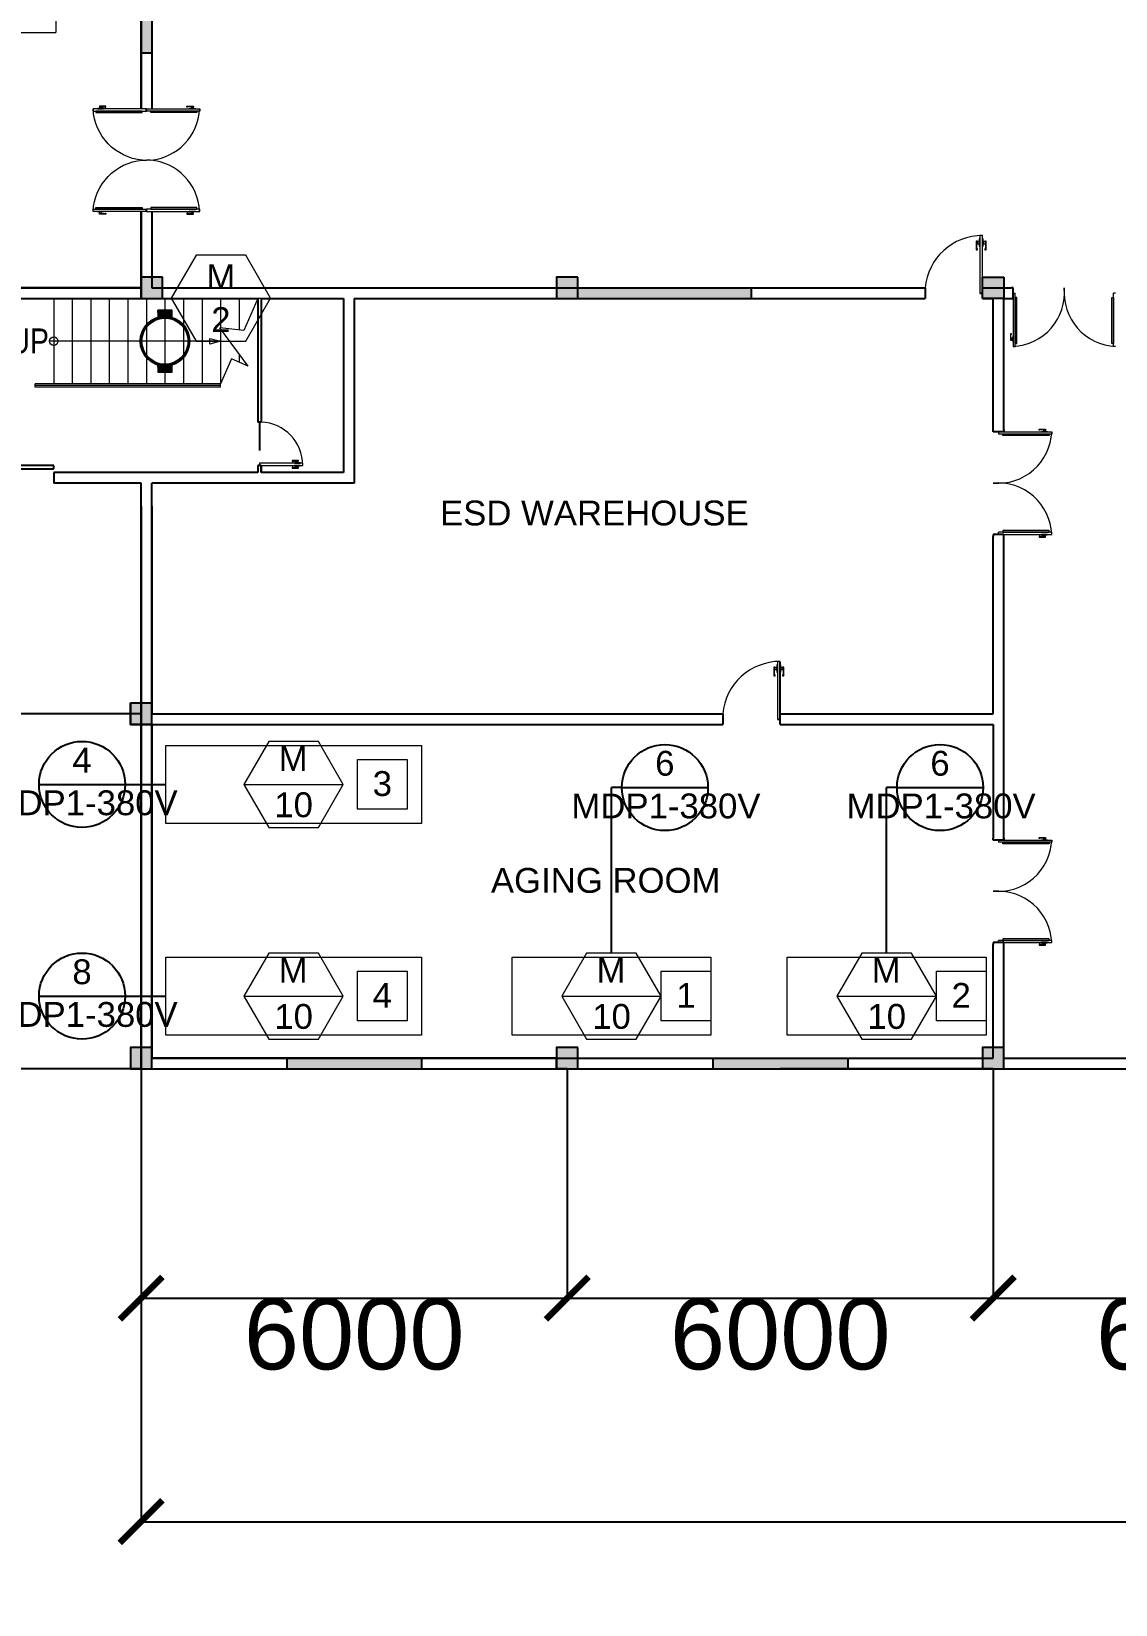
# Model space of a CAD drawing. Header units: millimetres. Extents: x 3339 to 2017737, y 4955 to 2748989.
# Drawn here: x 1575712 to 1590977, y 1231163 to 1253322 of the extents above; entities that cross this region are included whole.
import ezdxf

# ---------------------------------------------------------------- set-up
doc = ezdxf.new("R2010")
doc.units = ezdxf.units.MM
doc.header["$LTSCALE"] = 30
for name, color, linetype, lineweight in [('A-DETL-GENF', 92, 'Continuous', 13), ('A-DOOR', 31, 'Continuous', 13), ('MACHINE', 111, 'Continuous', 5), ('STAIR', 1, 'Continuous', 5), ('T-WAL', 4, 'Continuous', 5)]:
    doc.layers.add(name, color=color, linetype=linetype, lineweight=lineweight)
for name, color, linetype in [('DIM LINES', 7, 'Continuous'), ('TEXT', 7, 'Continuous'), ('window', 92, 'Continuous')]:
    doc.layers.add(name, color=color, linetype=linetype)
doc.styles.add('Arial Narrow', font='ARIALN.TTF', dxfattribs={"height": 200})
doc.styles.get("Standard").update_dxf_attribs({"font": 'arial.ttf'})
doc.dimstyles.new('GREEN', dxfattribs={"dimtxt": 1000, "dimasz": 600, "dimexe": 0.18, "dimexo": 0.0625, "dimgap": 0.09, "dimtad": 2, "dimdec": 0, "dimzin": 0, "dimdsep": 46, "dimtxsty": 'Standard', "dimblk": 'ARCHTICK', "dimcen": 0.09, "dimclrd": 3, "dimclre": 3, "dimclrt": 2, "dimadec": 0, "dimazin": 0, "dimtfac": 1, "dimtdec": 0, "dimtofl": 0, "dimtmove": 0, "dimatfit": 3, "dimfxl": 1, "dimtolj": 1, "dimtzin": 0, "dimarcsym": 0})
pattern_1 = [(45, (907161.67672, 1196256.33716), (-0.088388347648, 0.088388347648), [])]

# ---------------------------------------------------------------- blocks, each defined once
blk = doc.blocks.new('single door no base 1')
at = {"color": 0}
blk.add_line((51788, 22093), (51785, 22093), dxfattribs=at)
at = {"layer": 'A-DETL-GENF'}
for p, q in [((51710, 22826), (51697, 22826)), ((51697, 22826), (51697, 22788)), ((51710, 22788), (51710, 22826)), ((51748, 22864), (51741, 22858)), ((51741, 22858), (51741, 22756)), ((51748, 22750), (51748, 22864)), ((51788, 22864), (51788, 22750)), ((51794, 22858), (51788, 22864)), ((51794, 22756), (51794, 22858)), ((51839, 22826), (51826, 22826)), ((51826, 22826), (51826, 22788)), ((51839, 22788), (51839, 22826)), ((51708, 22788), (51697, 22788)), ((51697, 22788), (51697, 22706)), ((51697, 22788), (51710, 22788)), ((51708, 22718), (51697, 22706)), ((51697, 22706), (51716, 22706)), ((51708, 22718), (51708, 22788)), ((51716, 22718), (51708, 22718)), ((51741, 22823), (51710, 22823)), ((51710, 22823), (51710, 22791)), ((51710, 22791), (51741, 22791)), ((51716, 22706), (51716, 22718)), ((51741, 22791), (51741, 22823)), ((51741, 22756), (51748, 22750)), ((51788, 22750), (51794, 22756)), ((51826, 22823), (51794, 22823)), ((51794, 22823), (51794, 22791)), ((51794, 22791), (51826, 22791)), ((51827, 22718), (51819, 22718)), ((51819, 22718), (51819, 22706)), ((51819, 22706), (51839, 22706)), ((51826, 22791), (51826, 22823)), ((51826, 22788), (51839, 22788)), ((51839, 22788), (51827, 22788)), ((51827, 22788), (51827, 22718)), ((51827, 22718), (51839, 22706)), ((51839, 22706), (51839, 22788))]:
    blk.add_line(p, q, dxfattribs=at)
at = {"layer": 'A-DOOR', "lineweight": 18}
for p, q in [((51788, 22907), (51748, 22907)), ((51748, 22907), (51748, 22093)), ((51788, 22093), (51788, 22907)), ((51748, 22093), (51788, 22093))]:
    blk.add_line(p, q, dxfattribs=at)
at = {"layer": 'A-DOOR'}
blk.add_arc((51788, 22093), 814, 90, 174.7134, dxfattribs=at)
blk = doc.blocks.new('Poste with lines')
h = blk.add_hatch(color=2)
h.dxf.hatch_style = 1
h.paths.add_polyline_path([(13203, 12318), (12903, 12318), (12903, 12018), (13203, 12018)])
at = {"color": 0}
for p, q in [((12903, 12018), (12903, 12318)), ((12903, 12318), (13203, 12318)), ((13203, 12318), (13203, 12018)), ((12903, 12018), (12903, 12168)), ((12903, 12018), (13053, 12018)), ((13053, 12018), (12903, 12018)), ((13203, 12018), (12903, 12018))]:
    blk.add_line(p, q, dxfattribs=at)
blk = doc.blocks.new('_ArchTick')
at = {"color": 0, "linetype": 'ByBlock', "const_width": 0.15}
blk.add_lwpolyline([(-0.5, -0.5), (0.5, 0.5)], dxfattribs=at)
blk = doc.blocks.new('*D664')
at = {"layer": 'Defpoints', "color": 0, "transparency": 16777216}
for p in [(1560546, 1308509), (1577256, 1308509), (1577256, 1238709)]:
    blk.add_point(p, dxfattribs=at)
at = {"layer": 'DIM LINES', "color": 3, "linetype": 'ByBlock', "lineweight": -2, "transparency": 16777216}
for p, q in [((1577256, 1308509), (1560546, 1308509)), ((1560546, 1238709), (1560546, 1308509)), ((1577256, 1238709), (1560546, 1238709))]:
    blk.add_line(p, q, dxfattribs=at)
at = {"layer": 'DIM LINES', "color": 3, "lineweight": -2, "transparency": 16777216, "xscale": 600, "yscale": 600, "zscale": 600}
for p, rotation in [((1560546, 1308509), 90), ((1560546, 1238709), 270)]:
    blk.add_blockref('_ArchTick', p, dxfattribs=dict(at, rotation=rotation))
at = {"layer": 'DIM LINES', "color": 2, "transparency": 16777216, "insert": (1560035, 1273609), "char_height": 1000, "attachment_point": 5, "rotation": 90}
blk.add_mtext('\\A1;69800', dxfattribs=at)
blk = doc.blocks.new('*D864')
at = {"layer": 'Defpoints', "color": 0, "transparency": 16777216}
for p in [(1577256, 1238709), (1667256, 1238709), (1667256, 1232330)]:
    blk.add_point(p, dxfattribs=at)
at = {"layer": 'DIM LINES', "color": 3, "linetype": 'ByBlock', "lineweight": -2, "transparency": 16777216}
for p, q in [((1577256, 1238709), (1577256, 1232329)), ((1667256, 1238709), (1667256, 1232329)), ((1577256, 1232330), (1667256, 1232330))]:
    blk.add_line(p, q, dxfattribs=at)
at = {"layer": 'DIM LINES', "color": 3, "lineweight": -2, "transparency": 16777216, "xscale": 600, "yscale": 600, "zscale": 600, "rotation": 180}
blk.add_blockref('_ArchTick', (1577256, 1232330), dxfattribs=at)
at = {"layer": 'DIM LINES', "color": 3, "lineweight": -2, "transparency": 16777216, "xscale": 600, "yscale": 600, "zscale": 600}
blk.add_blockref('_ArchTick', (1667256, 1232330), dxfattribs=at)
at = {"layer": 'DIM LINES', "color": 2, "transparency": 16777216, "insert": (1622256, 1231819), "char_height": 1000, "attachment_point": 5}
blk.add_mtext('\\A1;90000', dxfattribs=at)
blk = doc.blocks.new('*D683')
at = {"layer": 'Defpoints', "color": 0, "transparency": 16777216}
for p in [(1577256, 1238709), (1583256, 1238709), (1583256, 1235479)]:
    blk.add_point(p, dxfattribs=at)
at = {"layer": 'DIM LINES', "color": 3, "linetype": 'ByBlock', "lineweight": -2, "transparency": 16777216}
for p, q in [((1577256, 1238709), (1577256, 1235479)), ((1583256, 1238709), (1583256, 1235479)), ((1577256, 1235479), (1583256, 1235479))]:
    blk.add_line(p, q, dxfattribs=at)
at = {"layer": 'DIM LINES', "color": 3, "lineweight": -2, "transparency": 16777216, "xscale": 600, "yscale": 600, "zscale": 600, "rotation": 180}
blk.add_blockref('_ArchTick', (1577256, 1235479), dxfattribs=at)
at = {"layer": 'DIM LINES', "color": 3, "lineweight": -2, "transparency": 16777216, "xscale": 600, "yscale": 600, "zscale": 600}
blk.add_blockref('_ArchTick', (1583256, 1235479), dxfattribs=at)
at = {"layer": 'DIM LINES', "color": 2, "transparency": 16777216, "insert": (1580256, 1234968), "char_height": 1000, "attachment_point": 5}
blk.add_mtext('\\A1;6000', dxfattribs=at)
blk = doc.blocks.new('*D684')
at = {"layer": 'Defpoints', "color": 0, "transparency": 16777216}
for p in [(1583256, 1238709), (1589256, 1238709), (1589256, 1235479)]:
    blk.add_point(p, dxfattribs=at)
at = {"layer": 'DIM LINES', "color": 3, "linetype": 'ByBlock', "lineweight": -2, "transparency": 16777216}
for p, q in [((1583256, 1238709), (1583256, 1235479)), ((1589256, 1238709), (1589256, 1235479)), ((1583256, 1235479), (1589256, 1235479))]:
    blk.add_line(p, q, dxfattribs=at)
at = {"layer": 'DIM LINES', "color": 3, "lineweight": -2, "transparency": 16777216, "xscale": 600, "yscale": 600, "zscale": 600, "rotation": 180}
blk.add_blockref('_ArchTick', (1583256, 1235479), dxfattribs=at)
at = {"layer": 'DIM LINES', "color": 3, "lineweight": -2, "transparency": 16777216, "xscale": 600, "yscale": 600, "zscale": 600}
blk.add_blockref('_ArchTick', (1589256, 1235479), dxfattribs=at)
at = {"layer": 'DIM LINES', "color": 2, "transparency": 16777216, "insert": (1586256, 1234968), "char_height": 1000, "attachment_point": 5}
blk.add_mtext('\\A1;6000', dxfattribs=at)
blk = doc.blocks.new('*D685')
at = {"layer": 'Defpoints', "color": 0, "transparency": 16777216}
for p in [(1589256, 1238709), (1595256, 1238709), (1595256, 1235479)]:
    blk.add_point(p, dxfattribs=at)
at = {"layer": 'DIM LINES', "color": 3, "linetype": 'ByBlock', "lineweight": -2, "transparency": 16777216}
for p, q in [((1589256, 1238709), (1589256, 1235479)), ((1595256, 1238709), (1595256, 1235479)), ((1589256, 1235479), (1595256, 1235479))]:
    blk.add_line(p, q, dxfattribs=at)
at = {"layer": 'DIM LINES', "color": 3, "lineweight": -2, "transparency": 16777216, "xscale": 600, "yscale": 600, "zscale": 600, "rotation": 180}
blk.add_blockref('_ArchTick', (1589256, 1235479), dxfattribs=at)
at = {"layer": 'DIM LINES', "color": 3, "lineweight": -2, "transparency": 16777216, "xscale": 600, "yscale": 600, "zscale": 600}
blk.add_blockref('_ArchTick', (1595256, 1235479), dxfattribs=at)
at = {"layer": 'DIM LINES', "color": 2, "transparency": 16777216, "insert": (1592256, 1234968), "char_height": 1000, "attachment_point": 5}
blk.add_mtext('\\A1;6000', dxfattribs=at)
blk = doc.blocks.new('*D697')
at = {"layer": 'Defpoints', "color": 0, "transparency": 16777216}
for p in [(1565243, 1261709), (1577256, 1261709), (1577256, 1238709)]:
    blk.add_point(p, dxfattribs=at)
at = {"layer": 'DIM LINES', "color": 3, "linetype": 'ByBlock', "lineweight": -2, "transparency": 16777216}
for p, q in [((1577256, 1261709), (1565243, 1261709)), ((1565243, 1238709), (1565243, 1261709)), ((1577256, 1238709), (1565243, 1238709))]:
    blk.add_line(p, q, dxfattribs=at)
at = {"layer": 'DIM LINES', "color": 3, "lineweight": -2, "transparency": 16777216, "xscale": 600, "yscale": 600, "zscale": 600}
for p, rotation in [((1565243, 1261709), 90), ((1565243, 1238709), 270)]:
    blk.add_blockref('_ArchTick', p, dxfattribs=dict(at, rotation=rotation))
at = {"layer": 'DIM LINES', "color": 2, "transparency": 16777216, "insert": (1564732, 1250209), "char_height": 1000, "attachment_point": 5, "rotation": 90}
blk.add_mtext('\\A1;23000', dxfattribs=at)
blk = doc.blocks.new('*D699')
at = {"layer": 'Defpoints', "color": 0, "transparency": 16777216}
for p in [(1574591, 1255709), (1569532, 1249709), (1577256, 1249709)]:
    blk.add_point(p, dxfattribs=at)
at = {"layer": 'DIM LINES', "color": 3, "linetype": 'ByBlock', "lineweight": -2, "transparency": 16777216}
for p, q in [((1574591, 1255709), (1569532, 1255709)), ((1569532, 1255709), (1569532, 1249709)), ((1577256, 1249709), (1569532, 1249709))]:
    blk.add_line(p, q, dxfattribs=at)
at = {"layer": 'DIM LINES', "color": 3, "lineweight": -2, "transparency": 16777216, "xscale": 600, "yscale": 600, "zscale": 600}
for p, rotation in [((1569532, 1255709), 90), ((1569532, 1249709), 270)]:
    blk.add_blockref('_ArchTick', p, dxfattribs=dict(at, rotation=rotation))
at = {"layer": 'DIM LINES', "color": 2, "transparency": 16777216, "insert": (1569021, 1252709), "char_height": 1000, "attachment_point": 5, "rotation": 90}
blk.add_mtext('\\A1;6000', dxfattribs=at)
blk = doc.blocks.new('*D700')
at = {"layer": 'Defpoints', "color": 0, "transparency": 16777216}
for p in [(1577256, 1249709), (1569532, 1243709), (1577256, 1243709)]:
    blk.add_point(p, dxfattribs=at)
at = {"layer": 'DIM LINES', "color": 3, "linetype": 'ByBlock', "lineweight": -2, "transparency": 16777216}
for p, q in [((1577256, 1249709), (1569532, 1249709)), ((1569532, 1249709), (1569532, 1243709)), ((1577256, 1243709), (1569532, 1243709))]:
    blk.add_line(p, q, dxfattribs=at)
at = {"layer": 'DIM LINES', "color": 3, "lineweight": -2, "transparency": 16777216, "xscale": 600, "yscale": 600, "zscale": 600}
for p, rotation in [((1569532, 1249709), 90), ((1569532, 1243709), 270)]:
    blk.add_blockref('_ArchTick', p, dxfattribs=dict(at, rotation=rotation))
at = {"layer": 'DIM LINES', "color": 2, "transparency": 16777216, "insert": (1569021, 1246709), "char_height": 1000, "attachment_point": 5, "rotation": 90}
blk.add_mtext('\\A1;6000', dxfattribs=at)
blk = doc.blocks.new('*D869')
at = {"layer": 'Defpoints', "color": 0, "transparency": 16777216}
for p in [(1577256, 1243709), (1569532, 1238709), (1577256, 1238709)]:
    blk.add_point(p, dxfattribs=at)
at = {"layer": 'DIM LINES', "color": 3, "linetype": 'ByBlock', "lineweight": -2, "transparency": 16777216}
for p, q in [((1577256, 1243709), (1569532, 1243709)), ((1569532, 1243709), (1569532, 1238709)), ((1577256, 1238709), (1569532, 1238709))]:
    blk.add_line(p, q, dxfattribs=at)
at = {"layer": 'DIM LINES', "color": 3, "lineweight": -2, "transparency": 16777216, "xscale": 600, "yscale": 600, "zscale": 600}
for p, rotation in [((1569532, 1243709), 90), ((1569532, 1238709), 270)]:
    blk.add_blockref('_ArchTick', p, dxfattribs=dict(at, rotation=rotation))
at = {"layer": 'DIM LINES', "color": 2, "transparency": 16777216, "insert": (1569021, 1241209), "char_height": 1000, "attachment_point": 5, "rotation": 90}
blk.add_mtext('\\A1;5000', dxfattribs=at)
blk = doc.blocks.new('slash')
at = {"layer": 'STAIR'}
for p, q in [((2543, 11669), (2695, 12018)), ((2309, 11772), (2708, 11231)), ((2173, 10818), (2370, 11270))]:
    blk.add_line(p, q, dxfattribs=at)
for points in [[(2309, 11772), (2543, 11669)], [(2370, 11270), (2708, 11231)]]:
    blk.add_lwpolyline(points, dxfattribs=at)
blk = doc.blocks.new('double door no base 0.5')
at = {"color": 0}
for p, q in [((62065, 59903), (62095, 59903)), ((63478, 59903), (63508, 59903))]:
    blk.add_line(p, q, dxfattribs=at)
at = {"layer": 'A-DETL-GENF'}
for p, q in [((62095, 59843), (62095, 59193)), ((62118, 59843), (62095, 59843)), ((62118, 59193), (62118, 59843)), ((63456, 59193), (63456, 59843)), ((63456, 59843), (63478, 59843)), ((63478, 59843), (63478, 59193)), ((62036, 59324), (62027, 59332)), ((62027, 59332), (62027, 59271)), ((62042, 59332), (62027, 59332)), ((62027, 59271), (62036, 59271)), ((62037, 59271), (62027, 59271)), ((62027, 59271), (62027, 59242)), ((62027, 59242), (62037, 59242)), ((62036, 59271), (62036, 59324)), ((62036, 59324), (62042, 59324)), ((62037, 59242), (62037, 59271)), ((62037, 59268), (62037, 59244)), ((62061, 59268), (62037, 59268)), ((62037, 59244), (62061, 59244)), ((62042, 59324), (62042, 59332)), ((62065, 59299), (62061, 59294)), ((62061, 59294), (62061, 59218)), ((62061, 59244), (62061, 59268)), ((62061, 59218), (62065, 59214)), ((62065, 59214), (62065, 59299)), ((62095, 59193), (62118, 59193)), ((63478, 59193), (63456, 59193)), ((63508, 59214), (63508, 59299)), ((63508, 59299), (63513, 59294)), ((63513, 59218), (63508, 59214)), ((63513, 59294), (63513, 59218)), ((63513, 59244), (63513, 59268)), ((63513, 59268), (63537, 59268)), ((63537, 59244), (63513, 59244)), ((63532, 59324), (63532, 59332)), ((63532, 59332), (63546, 59332)), ((63538, 59324), (63532, 59324)), ((63537, 59271), (63546, 59271)), ((63537, 59242), (63537, 59271)), ((63537, 59268), (63537, 59244)), ((63546, 59242), (63537, 59242)), ((63538, 59324), (63546, 59332)), ((63538, 59271), (63538, 59324)), ((63546, 59271), (63538, 59271)), ((63546, 59332), (63546, 59271)), ((63546, 59271), (63546, 59242))]:
    blk.add_line(p, q, dxfattribs=at)
at = {"layer": 'A-DOOR', "lineweight": 18}
for p, q in [((62065, 59903), (62065, 59153)), ((62065, 59903), (62095, 59903)), ((62095, 59153), (62095, 59903)), ((63478, 59153), (63478, 59903)), ((63508, 59903), (63478, 59903)), ((63508, 59903), (63508, 59153)), ((62065, 59153), (62095, 59153)), ((63508, 59153), (63478, 59153))]:
    blk.add_line(p, q, dxfattribs=at)
at = {"layer": 'A-DOOR'}
blk.add_line((62787, 59847), (62787, 59903), dxfattribs=at)
for centre, start, end in [((62030, 59913), 272.6963, 355.0387), ((63544, 59913), 184.9613, 267.3037)]:
    blk.add_arc(centre, 760, start, end, dxfattribs=at)

msp = doc.modelspace()

# ---------------------------------------------------------------- hatches: boundary and pattern name
h = msp.add_hatch(color=2)
h.dxf.hatch_style = 1
h.paths.add_polyline_path([(1577555.787, 1249859.357), (1577255.787, 1249859.357), (1577255.787, 1249559.357), (1577555.787, 1249559.357)])
h = msp.add_hatch(color=2)
h.dxf.hatch_style = 1
h.paths.add_polyline_path([(1583405.787, 1249859.357), (1583105.787, 1249859.357), (1583105.787, 1249559.357), (1583405.787, 1249559.357)])
h = msp.add_hatch(color=2)
h.dxf.hatch_style = 1
h.paths.add_polyline_path([(1577405.787, 1243859.357), (1577105.787, 1243859.357), (1577105.787, 1243559.357), (1577405.787, 1243559.357)])
h = msp.add_hatch(color=2)
h.dxf.hatch_style = 1
h.paths.add_polyline_path([(1577405.787, 1239009.357), (1577105.787, 1239009.357), (1577105.787, 1238709.357), (1577405.787, 1238709.357)])
h = msp.add_hatch(color=2)
h.dxf.hatch_style = 1
h.paths.add_polyline_path([(1583405.787, 1239009.357), (1583105.787, 1239009.357), (1583105.787, 1238709.357), (1583405.787, 1238709.357)])
h = msp.add_hatch(color=2)
h.dxf.hatch_style = 1
h.paths.add_polyline_path([(1589405.787, 1239009.357), (1589105.787, 1239009.357), (1589105.787, 1238709.357), (1589405.787, 1238709.357)])
at = {"layer": 'MACHINE'}
h = msp.add_hatch(dxfattribs=at)
h.set_pattern_fill('ANSI31', color=256)
h.set_pattern_definition(pattern_1)
h.paths.add_polyline_path([(1577691.898, 1249394.768), (1577491.898, 1249394.768), (1577491.898, 1249294.768, -0.145898034), (1577691.898, 1249294.768)])
h.paths.add_polyline_path([(1577491.898, 1249294.768), (1577691.898, 1249294.768, 0.145898034)], flags=17)
h = msp.add_hatch(dxfattribs=at)
h.set_pattern_fill('ANSI31', color=256)
h.set_pattern_definition(pattern_1)
h.paths.add_polyline_path([(1577691.898, 1249294.768), (1577491.898, 1249294.768, 0.331679267), (1577241.898, 1248959.357, 0.331679267), (1577491.898, 1248623.947), (1577691.898, 1248623.947, 0.331679267), (1577941.898, 1248959.357, 0.331679267)])
h.paths.add_polyline_path([(1577916.898, 1248959.357, -1), (1577266.898, 1248959.357, -1)], flags=16)
h = msp.add_hatch(dxfattribs=at)
h.set_pattern_fill('ANSI31', color=256)
h.set_pattern_definition(pattern_1)
h.paths.add_polyline_path([(1577691.898, 1248623.947, -0.145898034), (1577491.898, 1248623.947), (1577491.898, 1248523.947), (1577691.898, 1248523.947)])
h.paths.add_polyline_path([(1577691.898, 1248623.947), (1577491.898, 1248623.947, 0.145898034)], flags=17)
at = {"layer": 'window'}
h = msp.add_hatch(color=256, dxfattribs=at)
h.dxf.hatch_style = 1
h.paths.add_polyline_path([(1577404.167, 1254920.107), (1577255.787, 1254920.107), (1577255.787, 1253020.107), (1577404.167, 1253020.107)])
h = msp.add_hatch(color=256, dxfattribs=at)
h.dxf.hatch_style = 1
h.paths.add_polyline_path([(1581205.787, 1238859.357), (1579305.787, 1238859.357), (1579305.787, 1238709.357), (1581205.787, 1238709.357)])
h.paths.add_polyline_path([(1587205.787, 1238859.357), (1585305.787, 1238859.357), (1585305.787, 1238709.357), (1586255.787, 1238709.357), (1587205.787, 1238709.357)])
h.paths.add_polyline_path([(1593205.787, 1238859.357), (1591305.787, 1238859.357), (1591305.787, 1238709.357), (1593205.787, 1238709.357)])
h.paths.add_polyline_path([(1599205.787, 1238859.357), (1597305.787, 1238859.357), (1597305.787, 1238709.357), (1599205.787, 1238709.357)])
h.paths.add_polyline_path([(1605205.787, 1238859.357), (1603305.787, 1238859.357), (1603305.787, 1238709.357), (1605205.787, 1238709.357)])
h.paths.add_polyline_path([(1611705.787, 1238859.357), (1609805.787, 1238859.357), (1609805.787, 1238709.357), (1611705.787, 1238709.357)])
h.paths.add_polyline_path([(1617405.787, 1238859.357), (1616305.787, 1238859.357), (1616305.787, 1238709.357), (1617405.787, 1238709.357)])
h.paths.add_polyline_path([(1617655.787, 1249709.357), (1616305.787, 1249709.357), (1616305.787, 1249559.357), (1617655.787, 1249559.357)])
h.paths.add_polyline_path([(1611705.787, 1249709.357), (1609805.787, 1249709.357), (1609805.787, 1249559.357), (1611705.787, 1249559.357)])
h.paths.add_polyline_path([(1605205.787, 1249709.357), (1603305.787, 1249709.357), (1603305.787, 1249559.357), (1605205.787, 1249559.357)])
h.paths.add_polyline_path([(1599205.787, 1249709.357), (1597305.787, 1249709.357), (1597305.787, 1249559.357), (1599205.787, 1249559.357)])
h.paths.add_polyline_path([(1593205.787, 1249709.357), (1591305.787, 1249709.357), (1591305.787, 1249559.357), (1593205.787, 1249559.357)])
h.paths.add_polyline_path([(1585850.518, 1249709.357), (1583405.787, 1249709.357), (1583405.787, 1249559.357), (1585850.518, 1249559.357)])

# ---------------------------------------------------------------- linework, layer by layer
for p, q in [((1577255.787, 1271187.858), (1577255.787, 1252230.857)), ((1577405.787, 1261634.357), (1577405.787, 1252230.857)), ((1577405.787, 1255559.357), (1577405.787, 1252230.857)), ((1577255.787, 1254920.107), (1577255.787, 1253020.107)), ((1577255.787, 1250787.857), (1577255.787, 1249559.357)), ((1577405.787, 1250787.857), (1577405.787, 1249709.357)), ((1575764.12, 1249559.357), (1578897.453, 1249559.357)), ((1589534.287, 1249709.357), (1589505.787, 1249709.357)), ((1589505.787, 1249559.357), (1589534.287, 1249559.357)), ((1589534.287, 1249559.357), (1589534.287, 1249709.357)), ((1589255.787, 1247680.857), (1589255.787, 1247709.357)), ((1589405.787, 1247680.857), (1589255.787, 1247680.857)), ((1589405.787, 1247709.357), (1589405.787, 1247680.857)), ((1577255.787, 1246634.357), (1577255.787, 1238709.357)), ((1577405.787, 1246634.357), (1577405.787, 1243709.357)), ((1589405.787, 1246237.857), (1589255.787, 1246237.857)), ((1589255.787, 1246237.857), (1589255.787, 1246209.357)), ((1589405.787, 1246209.357), (1589405.787, 1246237.857)), ((1577405.787, 1243559.357), (1577405.787, 1238859.357)), ((1575818.37, 1242715.016), (1577030.806, 1242715.016)), ((1577030.806, 1242715.016), (1577602.714, 1242715.016)), ((1583879.217, 1240339.885), (1583879.217, 1242670.735)), ((1584025.453, 1242670.735), (1583879.217, 1242670.735)), ((1584025.453, 1242670.735), (1585237.888, 1242670.735)), ((1587753.996, 1240339.885), (1587753.996, 1242670.735)), ((1587900.231, 1242670.735), (1587753.996, 1242670.735)), ((1587900.231, 1242670.735), (1589112.667, 1242670.735)), ((1589255.787, 1241930.857), (1589255.787, 1241959.357)), ((1589405.787, 1241930.857), (1589255.787, 1241930.857)), ((1589405.787, 1241959.357), (1589405.787, 1241930.857)), ((1589405.787, 1240487.857), (1589255.787, 1240487.857)), ((1589255.787, 1240487.857), (1589255.787, 1240459.357)), ((1589405.787, 1240459.357), (1589405.787, 1240487.857)), ((1575818.37, 1239733.667), (1577030.806, 1239733.667)), ((1577030.806, 1239733.667), (1577602.714, 1239733.667)), ((1577255.787, 1238709.357), (1617755.787, 1238709.357)), ((1589255.787, 1238709.357), (1586255.787, 1238709.357))]:
    msp.add_line(p, q)
at = {"color": 0}
for p, q in [((1577255.787, 1252230.857), (1577255.787, 1255709.357)), ((1577255.787, 1249559.357), (1577255.787, 1250787.857)), ((1574705.787, 1249709.357), (1577255.787, 1249709.357)), ((1574855.787, 1249559.357), (1577255.787, 1249559.357)), ((1577255.787, 1249559.357), (1577255.787, 1249709.357)), ((1577255.787, 1249709.357), (1577255.787, 1249559.357)), ((1577255.787, 1249709.357), (1577255.787, 1249559.357)), ((1577255.787, 1249559.357), (1578897.453, 1249559.357)), ((1577405.787, 1249709.357), (1588295.249, 1249709.357)), ((1577555.787, 1249709.357), (1580255.787, 1249709.357)), ((1577555.787, 1249559.357), (1578897.453, 1249559.357)), ((1578897.453, 1249559.357), (1578897.453, 1247819.345)), ((1578947.453, 1249559.357), (1580105.787, 1249559.357)), ((1578947.453, 1249559.357), (1580105.787, 1249559.357)), ((1578947.453, 1249559.357), (1578947.453, 1247819.345)), ((1580105.787, 1249559.357), (1580105.787, 1247109.357)), ((1580255.787, 1249559.357), (1588295.249, 1249559.357)), ((1580255.787, 1249559.357), (1580255.787, 1246959.357)), ((1580255.787, 1249559.357), (1580255.787, 1247109.357)), ((1583255.787, 1249559.357), (1583405.787, 1249559.357)), ((1583405.787, 1249559.357), (1588295.249, 1249559.357)), ((1588295.249, 1249709.357), (1588295.249, 1249559.357)), ((1589065.787, 1249634.357), (1589105.787, 1249634.357)), ((1589105.787, 1249709.357), (1589505.787, 1249709.357)), ((1589255.787, 1247709.357), (1589255.787, 1249559.357)), ((1589405.787, 1249559.357), (1589534.287, 1249559.357)), ((1589405.787, 1247709.357), (1589405.787, 1249559.357)), ((1589405.787, 1249559.357), (1589505.787, 1249559.357)), ((1578947.453, 1247819.345), (1578897.453, 1247819.345)), ((1578922.453, 1247819.345), (1578922.453, 1247419.345)), ((1576025.231, 1247209.357), (1575005.787, 1247209.357)), ((1575005.787, 1247159.357), (1576025.231, 1247159.357)), ((1576025.231, 1247159.357), (1576025.231, 1247209.357)), ((1578897.453, 1247209.357), (1578897.453, 1247109.357)), ((1578947.453, 1247209.357), (1578897.453, 1247209.357)), ((1578947.453, 1247209.357), (1578947.453, 1247109.357)), ((1578947.453, 1247109.357), (1578947.453, 1247209.357)), ((1576025.231, 1247109.357), (1576025.231, 1246959.357)), ((1578897.453, 1247109.357), (1576025.231, 1247109.357)), ((1577255.787, 1246959.357), (1576025.231, 1246959.357)), ((1577255.787, 1239009.357), (1577255.787, 1246959.357)), ((1577405.787, 1243709.357), (1577405.787, 1246959.357)), ((1580255.787, 1246959.357), (1577405.787, 1246959.357)), ((1580105.787, 1247109.357), (1578947.453, 1247109.357)), ((1577255.787, 1239009.357), (1577255.787, 1246634.357)), ((1589255.787, 1243709.357), (1589255.787, 1246209.357)), ((1589405.787, 1243709.357), (1589405.787, 1246209.357)), ((1586255.787, 1243559.357), (1586255.787, 1244437.281)), ((1577105.787, 1243559.357), (1577105.787, 1243859.357)), ((1577255.787, 1238709.357), (1577255.787, 1243709.357)), ((1577405.787, 1243709.357), (1585445.249, 1243709.357)), ((1585445.249, 1243709.357), (1585445.249, 1243559.357)), ((1586215.787, 1243634.357), (1586255.787, 1243634.357)), ((1586255.787, 1243709.357), (1589255.787, 1243709.357)), ((1589405.787, 1241930.857), (1589405.787, 1243709.357)), ((1577405.787, 1243559.357), (1577105.787, 1243559.357)), ((1577255.787, 1239009.357), (1577255.787, 1243559.357)), ((1577405.787, 1238859.357), (1577405.787, 1243559.357)), ((1577405.787, 1243559.357), (1585445.249, 1243559.357)), ((1586255.787, 1243559.357), (1589255.787, 1243559.357)), ((1589255.787, 1243559.357), (1589255.787, 1241959.357)), ((1589330.787, 1241925.607), (1589330.787, 1241930.857)), ((1589330.787, 1240487.857), (1589330.787, 1240493.107)), ((1589405.787, 1238859.357), (1589405.787, 1240487.857)), ((1589255.787, 1238859.357), (1589255.787, 1240459.357)), ((1577405.787, 1239009.357), (1577105.787, 1239009.357)), ((1577105.787, 1239009.357), (1577105.787, 1238709.357)), ((1577405.787, 1238709.357), (1577405.787, 1239009.357)), ((1577105.787, 1238709.357), (1577405.787, 1238709.357)), ((1577255.787, 1238709.357), (1617755.787, 1238709.357)), ((1577255.787, 1238709.357), (1589255.787, 1238709.357)), ((1577255.787, 1238709.357), (1585255.787, 1238709.357)), ((1577255.787, 1238709.357), (1587255.787, 1238709.357)), ((1577255.787, 1238709.357), (1586255.787, 1238709.357)), ((1577405.787, 1238859.357), (1589255.787, 1238859.357)), ((1583105.787, 1238859.357), (1577405.787, 1238859.357)), ((1589405.787, 1238859.357), (1617605.787, 1238859.357))]:
    msp.add_line(p, q, dxfattribs=at)
for points in [[(1577555.787, 1249859.357), (1577255.787, 1249859.357), (1577255.787, 1249559.357), (1577555.787, 1249559.357), (1577555.787, 1249859.357)], [(1583405.787, 1249859.357), (1583105.787, 1249859.357), (1583105.787, 1249559.357), (1583405.787, 1249559.357), (1583405.787, 1249859.357)], [(1577405.787, 1243859.357), (1577105.787, 1243859.357), (1577105.787, 1243559.357), (1577405.787, 1243559.357), (1577405.787, 1243859.357)], [(1577405.787, 1239009.357), (1577105.787, 1239009.357), (1577105.787, 1238709.357), (1577405.787, 1238709.357), (1577405.787, 1239009.357)], [(1583405.787, 1239009.357), (1583105.787, 1239009.357), (1583105.787, 1238709.357), (1583405.787, 1238709.357), (1583405.787, 1239009.357)], [(1589405.787, 1239009.357), (1589105.787, 1239009.357), (1589105.787, 1238709.357), (1589405.787, 1238709.357), (1589405.787, 1239009.357)]]:
    msp.add_lwpolyline(points, close=True)
for centre in [(1576424.588, 1242715.016), (1584631.671, 1242670.735), (1588506.449, 1242670.735), (1576424.588, 1239733.667)]:
    msp.add_circle(centre, 606.218)
at = {"layer": 'A-DETL-GENF'}
for p, q in [((1589564.287, 1249573.652), (1589564.287, 1248924.152)), ((1589586.787, 1249573.652), (1589564.287, 1249573.652)), ((1589586.787, 1248924.152), (1589586.787, 1249573.652)), ((1590924.787, 1248924.152), (1590924.787, 1249573.652)), ((1590924.787, 1249573.652), (1590947.287, 1249573.652)), ((1590947.287, 1249573.652), (1590947.287, 1248924.152)), ((1589496.187, 1249063.575), (1589496.187, 1249001.77)), ((1589510.557, 1249063.575), (1589496.187, 1249063.575)), ((1589504.772, 1249054.684), (1589496.187, 1249063.27)), ((1589496.187, 1249001.77), (1589504.772, 1249001.77)), ((1589505.712, 1249001.77), (1589496.187, 1249001.77)), ((1589496.187, 1249001.77), (1589496.187, 1248973.195)), ((1589496.187, 1248973.195), (1589505.712, 1248973.195)), ((1589504.772, 1249001.77), (1589504.772, 1249054.684)), ((1589504.772, 1249054.684), (1589510.557, 1249054.684)), ((1589505.712, 1248973.195), (1589505.712, 1249001.77)), ((1589505.712, 1248999.389), (1589505.712, 1248975.576)), ((1589529.524, 1248999.389), (1589505.712, 1248999.389)), ((1589505.712, 1248975.576), (1589529.524, 1248975.576)), ((1589510.557, 1249054.684), (1589510.557, 1249063.575)), ((1589534.287, 1249030.345), (1589529.524, 1249025.582)), ((1589529.524, 1249025.582), (1589529.524, 1248949.382)), ((1589529.524, 1248975.576), (1589529.524, 1248999.389)), ((1589529.524, 1248949.382), (1589534.287, 1248944.62)), ((1589534.287, 1248944.62), (1589534.287, 1249030.345)), ((1589564.287, 1248924.152), (1589586.787, 1248924.152)), ((1590947.287, 1248924.152), (1590924.787, 1248924.152)), ((1589391.492, 1247650.857), (1590040.992, 1247650.857)), ((1589391.492, 1247628.357), (1589391.492, 1247650.857)), ((1590040.992, 1247628.357), (1589391.492, 1247628.357)), ((1589901.569, 1247718.957), (1589963.374, 1247718.957)), ((1589901.569, 1247704.587), (1589901.569, 1247718.957)), ((1589910.46, 1247704.587), (1589901.569, 1247704.587)), ((1589910.46, 1247710.372), (1589901.874, 1247718.957)), ((1589963.374, 1247710.372), (1589910.46, 1247710.372)), ((1589910.46, 1247710.372), (1589910.46, 1247704.587)), ((1589934.799, 1247680.857), (1589939.562, 1247685.62)), ((1590020.524, 1247680.857), (1589934.799, 1247680.857)), ((1589939.562, 1247685.62), (1590015.762, 1247685.62)), ((1589963.374, 1247718.957), (1589963.374, 1247710.372)), ((1589963.374, 1247709.432), (1589963.374, 1247718.957)), ((1589963.374, 1247718.957), (1589991.949, 1247718.957)), ((1589991.949, 1247709.432), (1589963.374, 1247709.432)), ((1589965.755, 1247709.432), (1589989.568, 1247709.432)), ((1589965.755, 1247685.62), (1589965.755, 1247709.432)), ((1589989.568, 1247685.62), (1589965.755, 1247685.62)), ((1589989.568, 1247709.432), (1589989.568, 1247685.62)), ((1589991.949, 1247718.957), (1589991.949, 1247709.432)), ((1590015.762, 1247685.62), (1590020.524, 1247680.857)), ((1590040.992, 1247650.857), (1590040.992, 1247628.357)), ((1579381.861, 1247277.457), (1579381.861, 1247263.087)), ((1579443.666, 1247277.457), (1579381.861, 1247277.457)), ((1579381.861, 1247263.087), (1579390.751, 1247263.087)), ((1579390.751, 1247185.628), (1579381.861, 1247185.628)), ((1579381.861, 1247185.628), (1579381.861, 1247171.257)), ((1579381.861, 1247171.257), (1579443.666, 1247171.257)), ((1579390.751, 1247268.872), (1579382.166, 1247277.457)), ((1579390.751, 1247179.843), (1579382.166, 1247171.257)), ((1579390.751, 1247263.087), (1579390.751, 1247268.872)), ((1579390.751, 1247268.872), (1579443.666, 1247268.872)), ((1579390.751, 1247179.843), (1579390.751, 1247185.628)), ((1579443.666, 1247179.843), (1579390.751, 1247179.843)), ((1579419.853, 1247244.12), (1579415.091, 1247239.357)), ((1579415.091, 1247239.357), (1579500.816, 1247239.357)), ((1579500.816, 1247209.357), (1579415.091, 1247209.357)), ((1579415.091, 1247209.357), (1579419.853, 1247204.595)), ((1579496.053, 1247244.12), (1579419.853, 1247244.12)), ((1579419.853, 1247204.595), (1579496.053, 1247204.595)), ((1579443.666, 1247268.872), (1579443.666, 1247277.457)), ((1579472.241, 1247277.457), (1579443.666, 1247277.457)), ((1579443.666, 1247277.457), (1579443.666, 1247267.932)), ((1579443.666, 1247267.932), (1579472.241, 1247267.932)), ((1579443.666, 1247180.782), (1579443.666, 1247171.257)), ((1579472.241, 1247180.782), (1579443.666, 1247180.782)), ((1579443.666, 1247171.257), (1579443.666, 1247179.843)), ((1579443.666, 1247171.257), (1579472.241, 1247171.257)), ((1579446.047, 1247267.932), (1579446.047, 1247244.12)), ((1579469.86, 1247267.932), (1579446.047, 1247267.932)), ((1579446.047, 1247244.12), (1579469.86, 1247244.12)), ((1579469.86, 1247204.595), (1579446.047, 1247204.595)), ((1579446.047, 1247204.595), (1579446.047, 1247180.782)), ((1579446.047, 1247180.782), (1579469.86, 1247180.782)), ((1579469.86, 1247244.12), (1579469.86, 1247267.932)), ((1579469.86, 1247180.782), (1579469.86, 1247204.595)), ((1579472.241, 1247267.932), (1579472.241, 1247277.457)), ((1579472.241, 1247171.257), (1579472.241, 1247180.782)), ((1579500.816, 1247239.357), (1579496.053, 1247244.12)), ((1579496.053, 1247204.595), (1579500.816, 1247209.357)), ((1590040.992, 1246290.357), (1589391.492, 1246290.357)), ((1589391.492, 1246290.357), (1589391.492, 1246267.857)), ((1589391.492, 1246267.857), (1590040.992, 1246267.857)), ((1590020.524, 1246237.857), (1589934.799, 1246237.857)), ((1589934.799, 1246237.857), (1589939.562, 1246233.095)), ((1589939.562, 1246233.095), (1590015.762, 1246233.095)), ((1589989.568, 1246233.095), (1589965.755, 1246233.095)), ((1589965.755, 1246233.095), (1589965.755, 1246209.282)), ((1589989.568, 1246209.282), (1589989.568, 1246233.095)), ((1590015.762, 1246233.095), (1590020.524, 1246237.857)), ((1590040.992, 1246267.857), (1590040.992, 1246290.357)), ((1589910.46, 1246214.128), (1589901.569, 1246214.128)), ((1589901.569, 1246214.128), (1589901.569, 1246199.757)), ((1589901.569, 1246199.757), (1589963.374, 1246199.757)), ((1589910.46, 1246208.343), (1589901.874, 1246199.757)), ((1589910.46, 1246208.343), (1589910.46, 1246214.128)), ((1589963.374, 1246208.343), (1589910.46, 1246208.343)), ((1589963.374, 1246209.282), (1589963.374, 1246199.757)), ((1589991.949, 1246209.282), (1589963.374, 1246209.282)), ((1589963.374, 1246199.757), (1589963.374, 1246208.343)), ((1589963.374, 1246199.757), (1589991.949, 1246199.757)), ((1589965.755, 1246209.282), (1589989.568, 1246209.282)), ((1589991.949, 1246199.757), (1589991.949, 1246209.282)), ((1589391.492, 1241900.857), (1590040.992, 1241900.857)), ((1589391.492, 1241878.357), (1589391.492, 1241900.857)), ((1590040.992, 1241878.357), (1589391.492, 1241878.357)), ((1589901.569, 1241968.957), (1589963.374, 1241968.957)), ((1589901.569, 1241954.587), (1589901.569, 1241968.957)), ((1589910.46, 1241954.587), (1589901.569, 1241954.587)), ((1589910.46, 1241960.372), (1589901.874, 1241968.957)), ((1589963.374, 1241960.372), (1589910.46, 1241960.372)), ((1589910.46, 1241960.372), (1589910.46, 1241954.587)), ((1589934.799, 1241930.857), (1589939.562, 1241935.62)), ((1590020.524, 1241930.857), (1589934.799, 1241930.857)), ((1589939.562, 1241935.62), (1590015.762, 1241935.62)), ((1589963.374, 1241968.957), (1589963.374, 1241960.372)), ((1589963.374, 1241959.432), (1589963.374, 1241968.957)), ((1589963.374, 1241968.957), (1589991.949, 1241968.957)), ((1589991.949, 1241959.432), (1589963.374, 1241959.432)), ((1589965.755, 1241959.432), (1589989.568, 1241959.432)), ((1589965.755, 1241935.62), (1589965.755, 1241959.432)), ((1589989.568, 1241935.62), (1589965.755, 1241935.62)), ((1589989.568, 1241959.432), (1589989.568, 1241935.62)), ((1589991.949, 1241968.957), (1589991.949, 1241959.432)), ((1590015.762, 1241935.62), (1590020.524, 1241930.857)), ((1590040.992, 1241900.857), (1590040.992, 1241878.357)), ((1590040.992, 1240540.357), (1589391.492, 1240540.357)), ((1589391.492, 1240540.357), (1589391.492, 1240517.857)), ((1589391.492, 1240517.857), (1590040.992, 1240517.857)), ((1590020.524, 1240487.857), (1589934.799, 1240487.857)), ((1589934.799, 1240487.857), (1589939.562, 1240483.095)), ((1589939.562, 1240483.095), (1590015.762, 1240483.095)), ((1589989.568, 1240483.095), (1589965.755, 1240483.095)), ((1589965.755, 1240483.095), (1589965.755, 1240459.282)), ((1589989.568, 1240459.282), (1589989.568, 1240483.095)), ((1590015.762, 1240483.095), (1590020.524, 1240487.857)), ((1590040.992, 1240517.857), (1590040.992, 1240540.357)), ((1589910.46, 1240464.128), (1589901.569, 1240464.128)), ((1589901.569, 1240464.128), (1589901.569, 1240449.757)), ((1589901.569, 1240449.757), (1589963.374, 1240449.757)), ((1589910.46, 1240458.343), (1589901.874, 1240449.757)), ((1589910.46, 1240458.343), (1589910.46, 1240464.128)), ((1589963.374, 1240458.343), (1589910.46, 1240458.343)), ((1589963.374, 1240459.282), (1589963.374, 1240449.757)), ((1589991.949, 1240459.282), (1589963.374, 1240459.282)), ((1589963.374, 1240449.757), (1589963.374, 1240458.343)), ((1589963.374, 1240449.757), (1589991.949, 1240449.757)), ((1589965.755, 1240459.282), (1589989.568, 1240459.282)), ((1589991.949, 1240449.757), (1589991.949, 1240459.282))]:
    msp.add_line(p, q, dxfattribs=at)
at = {"layer": 'A-DOOR', "lineweight": 18}
for p, q in [((1589534.287, 1249634.357), (1589534.287, 1248884.357)), ((1589534.287, 1249634.357), (1589564.287, 1249634.357)), ((1589564.287, 1248884.357), (1589564.287, 1249634.357)), ((1590947.287, 1248884.357), (1590947.287, 1249634.357)), ((1590977.287, 1249634.357), (1590947.287, 1249634.357)), ((1589534.287, 1248884.357), (1589564.287, 1248884.357)), ((1590977.287, 1248884.357), (1590947.287, 1248884.357)), ((1589330.787, 1247680.857), (1590080.787, 1247680.857)), ((1589330.787, 1247680.857), (1589330.787, 1247650.857)), ((1590080.787, 1247650.857), (1589330.787, 1247650.857)), ((1590080.787, 1247680.857), (1590080.787, 1247650.857)), ((1578922.453, 1247239.357), (1578922.453, 1247209.357)), ((1579532.953, 1247239.357), (1578922.453, 1247239.357)), ((1578922.453, 1247209.357), (1579532.953, 1247209.357)), ((1579532.953, 1247209.357), (1579532.953, 1247239.357)), ((1590080.787, 1246267.857), (1589330.787, 1246267.857)), ((1589330.787, 1246237.857), (1589330.787, 1246267.857)), ((1589330.787, 1246237.857), (1590080.787, 1246237.857)), ((1590080.787, 1246237.857), (1590080.787, 1246267.857)), ((1589330.787, 1241930.857), (1590080.787, 1241930.857)), ((1589330.787, 1241930.857), (1589330.787, 1241900.857)), ((1590080.787, 1241900.857), (1589330.787, 1241900.857)), ((1590080.787, 1241930.857), (1590080.787, 1241900.857)), ((1590080.787, 1240517.857), (1589330.787, 1240517.857)), ((1589330.787, 1240487.857), (1589330.787, 1240517.857)), ((1589330.787, 1240487.857), (1590080.787, 1240487.857)), ((1590080.787, 1240487.857), (1590080.787, 1240517.857))]:
    msp.add_line(p, q, dxfattribs=at)
at = {"layer": 'A-DOOR'}
for centre, radius, start, end in [((1589498.529, 1249643.621), 760.105, 272.6963499, 4.961307), ((1591013.044, 1249643.621), 760.105, 175.038693, 267.3036501), ((1578922.453, 1247209.357), 610.5, 0, 87.6530792), ((1589321.523, 1247716.615), 760.105, 265.038693, 357.3036501), ((1589321.523, 1246202.1), 760.105, 2.6963499, 94.961307), ((1589321.523, 1241966.615), 760.105, 265.038693, 357.3036501), ((1589321.523, 1240452.1), 760.105, 2.6963499, 94.961307)]:
    msp.add_arc(centre, radius, start, end, dxfattribs=at)
at = {"layer": 'MACHINE'}
for p, q in [((1577679.235, 1249565.575), (1579079.235, 1249565.575)), ((1577691.898, 1249394.768), (1577491.898, 1249394.768)), ((1577491.898, 1249394.768), (1577491.898, 1249294.768)), ((1577691.898, 1249294.768), (1577691.898, 1249394.768)), ((1577491.898, 1249294.768), (1577691.898, 1249294.768)), ((1577691.898, 1248623.947), (1577491.898, 1248623.947)), ((1577491.898, 1248623.947), (1577491.898, 1248523.947)), ((1577491.898, 1248523.947), (1577691.898, 1248523.947)), ((1577691.898, 1248523.947), (1577691.898, 1248623.947)), ((1577602.714, 1242165.016), (1577602.714, 1243265.016)), ((1577602.714, 1243265.016), (1581202.714, 1243265.016)), ((1581202.714, 1243265.016), (1581202.714, 1242165.016)), ((1580302.714, 1243065.016), (1581002.714, 1243065.016)), ((1580302.714, 1242365.016), (1580302.714, 1243065.016)), ((1581002.714, 1243065.016), (1581002.714, 1242365.016)), ((1578702.714, 1242715.016), (1580102.714, 1242715.016)), ((1581002.714, 1242365.016), (1580302.714, 1242365.016)), ((1581202.714, 1242165.016), (1577602.714, 1242165.016)), ((1577602.714, 1239183.667), (1577602.714, 1240283.667)), ((1577602.714, 1240283.667), (1581202.714, 1240283.667)), ((1581202.714, 1240283.667), (1581202.714, 1239183.667)), ((1582479.217, 1239183.667), (1582479.217, 1240283.667)), ((1582479.217, 1240283.667), (1585279.217, 1240283.667)), ((1585279.217, 1240283.667), (1585279.217, 1239183.667)), ((1586353.996, 1239183.667), (1586353.996, 1240283.667)), ((1586353.996, 1240283.667), (1589153.996, 1240283.667)), ((1589153.996, 1240283.667), (1589153.996, 1239183.667)), ((1580302.714, 1240083.667), (1581002.714, 1240083.667)), ((1580302.714, 1239383.667), (1580302.714, 1240083.667)), ((1581002.714, 1240083.667), (1581002.714, 1239383.667)), ((1584579.217, 1240083.667), (1585279.217, 1240083.667)), ((1584579.217, 1239383.667), (1584579.217, 1240083.667)), ((1585279.217, 1240083.667), (1585279.217, 1239383.667)), ((1588453.996, 1240083.667), (1589153.996, 1240083.667)), ((1588453.996, 1239383.667), (1588453.996, 1240083.667)), ((1589153.996, 1240083.667), (1589153.996, 1239383.667)), ((1578702.714, 1239733.667), (1580102.714, 1239733.667)), ((1583179.217, 1239733.667), (1584579.217, 1239733.667)), ((1587053.996, 1239733.667), (1588453.996, 1239733.667)), ((1581002.714, 1239383.667), (1580302.714, 1239383.667)), ((1585279.217, 1239383.667), (1584579.217, 1239383.667)), ((1589153.996, 1239383.667), (1588453.996, 1239383.667)), ((1581202.714, 1239183.667), (1577602.714, 1239183.667)), ((1585279.217, 1239183.667), (1582479.217, 1239183.667)), ((1589153.996, 1239183.667), (1586353.996, 1239183.667))]:
    msp.add_line(p, q, dxfattribs=at)
for points in [[(1578029.235, 1250171.793), (1577679.235, 1249565.575), (1578029.235, 1248959.357), (1578729.235, 1248959.357), (1579079.235, 1249565.575), (1578729.235, 1250171.793)], [(1579052.714, 1243321.233), (1578702.714, 1242715.016), (1579052.714, 1242108.798), (1579752.714, 1242108.798), (1580102.714, 1242715.016), (1579752.714, 1243321.233)], [(1579052.714, 1240339.885), (1578702.714, 1239733.667), (1579052.714, 1239127.449), (1579752.714, 1239127.449), (1580102.714, 1239733.667), (1579752.714, 1240339.885)], [(1583529.217, 1240339.885), (1583179.217, 1239733.667), (1583529.217, 1239127.449), (1584229.217, 1239127.449), (1584579.217, 1239733.667), (1584229.217, 1240339.885)], [(1587403.996, 1240339.885), (1587053.996, 1239733.667), (1587403.996, 1239127.449), (1588103.996, 1239127.449), (1588453.996, 1239733.667), (1588103.996, 1240339.885)]]:
    msp.add_lwpolyline(points, close=True, dxfattribs=at)
for radius in [350, 325]:
    msp.add_circle((1577591.898, 1248959.357), radius, dxfattribs=at)
at = {"layer": 'STAIR'}
for p, q in [((1573550.231, 1253309.357), (1576055.787, 1253309.357)), ((1578897.453, 1249559.357), (1578700.792, 1249107.455)), ((1578526.96, 1248708.012), (1578375.231, 1248359.357)), ((1575764.12, 1248309.357), (1575764.12, 1248359.357)), ((1578375.231, 1248309.357), (1578375.231, 1248359.357))]:
    msp.add_line(p, q, dxfattribs=at)
at = {"layer": 'STAIR', "color": 244, "linetype": 'ByBlock', "true_color": 0x991b1e}
for p, q in [((1578897.453, 1249559.357), (1575764.12, 1249559.357)), ((1576025.231, 1249559.357), (1576025.231, 1248359.357)), ((1576286.342, 1249559.357), (1576286.342, 1248359.357)), ((1576547.453, 1249559.357), (1576547.453, 1248359.357)), ((1576808.564, 1249559.357), (1576808.564, 1248359.357)), ((1577069.676, 1249559.357), (1577069.676, 1248359.357)), ((1577330.787, 1249559.357), (1577330.787, 1248359.357)), ((1577591.898, 1249559.357), (1577591.898, 1248359.357)), ((1577853.009, 1249559.357), (1577853.009, 1248359.357)), ((1578114.12, 1249559.357), (1578114.12, 1248359.357)), ((1578375.231, 1249559.357), (1578375.231, 1249144.657)), ((1578636.342, 1249559.357), (1578636.342, 1249114.82)), ((1578375.231, 1249128.904), (1578375.231, 1248359.357)), ((1578636.342, 1248775.602), (1578636.342, 1248660.41)), ((1578375.231, 1248359.357), (1575764.12, 1248359.357)), ((1578375.231, 1248334.357), (1575764.12, 1248334.357)), ((1578375.231, 1248309.357), (1575764.12, 1248309.357))]:
    msp.add_line(p, q, dxfattribs=at)
at = {"layer": 'STAIR', "color": 1}
for p, q in [((1578375.231, 1248959.357), (1575964.852, 1248959.357)), ((1578221.833, 1248917.393), (1578221.833, 1248998.157)), ((1578221.833, 1248998.157), (1578375.231, 1248959.357)), ((1578375.231, 1248959.357), (1578221.833, 1248917.393))]:
    msp.add_line(p, q, dxfattribs=at)
msp.add_circle((1576025.231, 1248959.357), 60.379, dxfattribs=at)
at = {"layer": 'T-WAL', "color": 244, "linetype": 'ByBlock', "true_color": 0x991b1e}
msp.add_line((1576055.787, 1254926.024), (1576055.787, 1253309.357), dxfattribs=at)
at = {"layer": 'window'}
for p, q in [((1577255.787, 1253020.107), (1577404.167, 1253020.107)), ((1583405.787, 1249559.357), (1583405.787, 1249709.357)), ((1585850.518, 1249559.357), (1585850.518, 1249709.357)), ((1579305.787, 1238859.357), (1579305.787, 1238709.357)), ((1581205.787, 1238859.357), (1581205.787, 1238709.357)), ((1583105.787, 1238709.357), (1583105.787, 1238859.357)), ((1583255.787, 1238709.357), (1583105.787, 1238709.357)), ((1585305.787, 1238859.357), (1585305.787, 1238709.357)), ((1587205.787, 1238859.357), (1587205.787, 1238709.357))]:
    msp.add_line(p, q, dxfattribs=at)
at = {"layer": 'window', "color": 0}
msp.add_line((1583405.787, 1249559.357), (1583405.787, 1249709.357), dxfattribs=at)

# ---------------------------------------------------------------- block references
at = {"color": 0, "xscale": -1, "rotation": 270.0004165749342}
msp.add_blockref('double door no base 0.5', (1517428.016, 1188722.151), dxfattribs=at)
at = {"color": 0, "rotation": 89.99958342506585}
msp.add_blockref('double door no base 0.5', (1637233.558, 1188722.151), dxfattribs=at)
at = {"color": 0}
for name, p in [('single door no base 1', (1537318.046, 1227541.247)), ('Poste with lines', (1576202.296, 1237541.247)), ('single door no base 1', (1534468.046, 1221541.247))]:
    msp.add_blockref(name, p, dxfattribs=at)
at = {"layer": 'STAIR', "color": 0, "rotation": 179.9999999999972}
msp.add_blockref('slash', (1581070.389, 1260377.468), dxfattribs=at)

# ---------------------------------------------------------------- texts
at = {"char_height": 350, "attachment_point": 1}
for s, width, gutter_width, insert in [('\\pxqc;4', 940.36339, 2757.711, (1575953.451, 1243232.731)), ('\\pxqc;6', 940.36339, 2757.711, (1584160.533, 1243188.451)), ('\\pxqc;6', 940.36339, 2757.711, (1588035.312, 1243188.451)), ('\\pxqc,t0.39537;MDP1-380V', 377.35925, 1886.796, (1576251.038, 1242631.631)), ('\\pxqc,t0.39537;MDP1-380V', 377.35925, 1886.796, (1584458.121, 1242587.351)), ('\\pxqc,t0.39537;MDP1-380V', 377.35925, 1886.796, (1588332.899, 1242587.351)), ('\\pxqc;8', 940.36339, 2757.711, (1575953.451, 1240251.383)), ('\\pxqc,t0.39537;MDP1-380V', 377.35925, 1886.796, (1576251.038, 1239650.283))]:
    msp.add_mtext_dynamic_manual_height_columns(s, width=width, gutter_width=gutter_width, heights=[0], dxfattribs=dict(at, insert=insert))
at = {"layer": 'MACHINE', "char_height": 350}
for s, width, gutter_width, heights, insert, attachment_point in [('\\pxqc,t0,1;M', 1073.77782, 2002.986, [0], (1578379.235, 1249868.684), 5), ('\\pxqc;2', 1274.05619, 2757.711, [0], (1578379.235, 1249262.466), 5), ('\\pxqc,t0,1;M', 1073.77782, 2002.986, [0], (1578860.071, 1243254.078), 1), ('3', 700, 2757.711, [329.16], (1580652.714, 1242724.722), 5), ('\\pxqc;10', 1274.05619, 2757.711, [0], (1578766.967, 1242603.725), 1), ('\\pxqc,t0,1;M', 1073.77782, 2002.986, [0], (1578860.071, 1240272.729), 1), ('\\pxqc,t0,1;M', 1073.77782, 2002.986, [0], (1583336.575, 1240272.729), 1), ('\\pxqc,t0,1;M', 1073.77782, 2002.986, [0], (1587211.353, 1240272.729), 1), ('4', 700, 2757.711, [329.16], (1580652.714, 1239743.373), 5), ('1', 700, 2757.711, [329.16], (1584929.217, 1239743.373), 5), ('2', 700, 2757.711, [329.16], (1588803.996, 1239743.373), 5), ('\\pxqc;10', 1274.05619, 2757.711, [0], (1578766.967, 1239622.377), 1), ('\\pxqc;10', 1274.05619, 2757.711, [0], (1583243.471, 1239622.377), 1), ('\\pxqc;10', 1274.05619, 2757.711, [0], (1587118.249, 1239622.377), 1)]:
    msp.add_mtext_dynamic_manual_height_columns(s, width=width, gutter_width=gutter_width, heights=heights, dxfattribs=dict(at, insert=insert, attachment_point=attachment_point))
at = {"layer": 'STAIR', "color": 1, "insert": (1575401.374, 1249137.819), "char_height": 350, "attachment_point": 1, "style": 'Arial Narrow'}
msp.add_mtext_dynamic_manual_height_columns('UP', width=800.09192, gutter_width=1, heights=[136.329], dxfattribs=at)
at = {"layer": 'TEXT', "char_height": 350, "attachment_point": 1}
for s, insert in [('\\pxqc;ESD WAREHOUSE', (1581441.327, 1246713.792)), ('\\pxqc;AGING ROOM', (1581600.499, 1241538.63))]:
    msp.add_mtext_dynamic_manual_height_columns(s, width=4394.73285, gutter_width=0, heights=[1406.025], dxfattribs=dict(at, insert=insert))

# ---------------------------------------------------------------- dimensions: what is measured, and where the dimension line sits
at = {"layer": 'DIM LINES', "color": 0}
for base, p1, p2, picture, middle in [((1560545.756, 1308509.357), (1577255.787, 1238709.357), (1577255.787, 1308509.357), '*D664', (1560035.093, 1273609.357)), ((1565243.412, 1261709.357), (1577255.787, 1238709.357), (1577255.787, 1261709.357), '*D697', (1564732.408, 1250209.357)), ((1569532.043, 1249709.357), (1574591.425, 1255709.357), (1577255.787, 1249709.357), '*D699', (1569021.38, 1252709.357)), ((1569532.043, 1243709.357), (1577255.787, 1249709.357), (1577255.787, 1243709.357), '*D700', (1569021.38, 1246709.357)), ((1569532.043, 1238709.357), (1577255.787, 1243709.357), (1577255.787, 1238709.357), '*D869', (1569021.38, 1241209.357))]:
    dim = msp.add_linear_dim(base=base, p1=p1, p2=p2, angle=90, dimstyle='GREEN', dxfattribs=at)
    dim.commit()
    dim.dimension.update_dxf_attribs({"geometry": picture, "text_midpoint": middle})
for base, p1, p2, picture, middle in [((1667255.787, 1232329.59), (1577255.787, 1238709.357), (1667255.787, 1238709.357), '*D864', (1622255.787, 1231818.927)), ((1583255.787, 1235479.048), (1577255.787, 1238709.357), (1583255.787, 1238709.357), '*D683', (1580255.787, 1234968.385)), ((1589255.787, 1235479.048), (1583255.787, 1238709.357), (1589255.787, 1238709.357), '*D684', (1586255.787, 1234968.385)), ((1595255.787, 1235479.048), (1589255.787, 1238709.357), (1595255.787, 1238709.357), '*D685', (1592255.787, 1234968.385))]:
    dim = msp.add_linear_dim(base=base, p1=p1, p2=p2, dimstyle='GREEN', dxfattribs=at)
    dim.commit()
    dim.dimension.update_dxf_attribs({"geometry": picture, "text_midpoint": middle})

doc.saveas('drawing.dxf')
